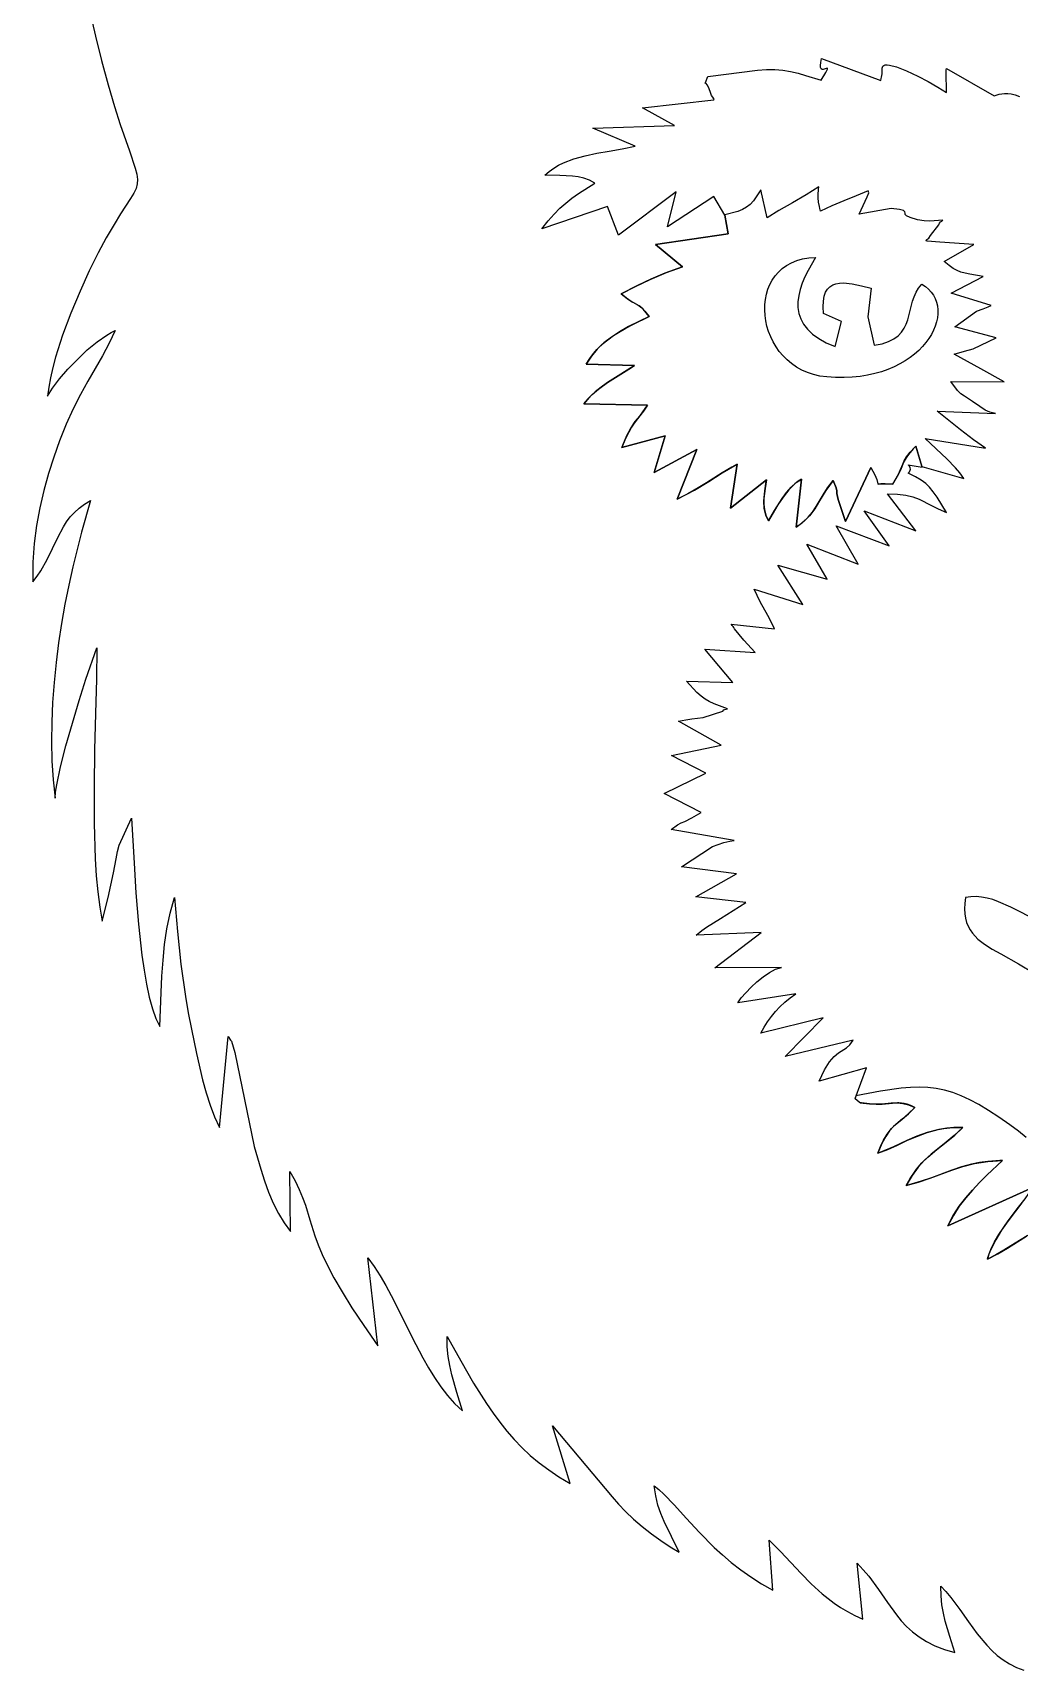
# Model space of a CAD drawing. Extents: x 0 to 206, y 0 to 153.
# Drawn here: x 125.9 to 165.8, y 0 to 66.2 of the extents above; entities that cross this region are included whole.
import ezdxf

# ---------------------------------------------------------------- set-up
doc = ezdxf.new("R2010")
doc.units = 0
doc.layers.add('Nível Padrão', color=18, linetype='CONTINUOUS')

msp = doc.modelspace()

# ---------------------------------------------------------------- linework, layer by layer
at = {"layer": 'Nível Padrão'}
for points in [[(128.247, 67.012), (128.468, 66.024), (128.715, 65.041), (128.983, 64.066), (129.243, 63.19), (129.474, 62.464), (129.842, 61.39), (130.077, 60.698), (130.142, 60.45), (130.169, 60.243), (130.159, 60.059), (130.109, 59.88), (130.018, 59.687), (129.885, 59.463), (129.489, 58.846), (129.224, 58.417), (128.911, 57.884), (128.584, 57.278), (128.223, 56.545), (127.848, 55.722), (127.483, 54.843), (127.148, 53.945), (126.865, 53.064), (126.75, 52.64), (126.655, 52.234), (126.585, 51.849), (126.541, 51.491), (126.739, 51.812), (127.019, 52.181), (127.359, 52.576), (127.741, 52.974), (128.142, 53.352), (128.544, 53.687), (128.926, 53.956), (129.103, 54.058), (129.267, 54.135), (129.021, 53.622), (128.751, 53.119), (128.167, 52.098), (127.867, 51.557), (127.571, 50.982), (127.285, 50.361), (127.017, 49.683), (126.788, 49.026), (126.576, 48.358), (126.386, 47.677), (126.224, 46.981), (126.093, 46.267), (125.999, 45.533), (125.947, 44.777), (125.941, 43.995), (126.115, 44.212), (126.268, 44.433), (126.525, 44.885), (126.743, 45.338), (126.95, 45.784), (127.177, 46.211), (127.308, 46.414), (127.454, 46.609), (127.62, 46.794), (127.81, 46.968), (128.027, 47.129), (128.275, 47.277), (127.902, 45.998), (127.552, 44.591), (127.391, 43.85), (127.241, 43.089), (127.105, 42.312), (126.985, 41.523), (126.883, 40.726), (126.801, 39.924), (126.741, 39.123), (126.705, 38.325), (126.696, 37.535), (126.715, 36.757), (126.764, 35.994), (126.845, 35.251), (126.865, 35.493), (126.91, 35.791), (127.063, 36.518), (127.28, 37.371), (127.539, 38.287), (127.817, 39.203), (128.09, 40.055), (128.531, 41.322), (128.513, 40.055), (128.477, 38.668), (128.44, 37.206), (128.415, 35.71), (128.418, 34.227), (128.464, 32.798), (128.507, 32.118), (128.566, 31.468), (128.643, 30.854), (128.741, 30.28), (128.986, 31.243), (129.203, 32.244), (129.308, 32.801), (129.367, 33.096), (129.432, 33.351), (129.93, 34.45), (130.032, 32.63), (130.107, 31.436), (130.208, 30.167), (130.347, 28.906), (130.433, 28.306), (130.532, 27.74), (130.645, 27.218), (130.772, 26.752), (130.916, 26.352), (131.077, 26.029), (131.124, 27.404), (131.155, 28.064), (131.199, 28.71), (131.265, 29.347), (131.359, 29.978), (131.489, 30.607), (131.661, 31.237), (131.78, 29.871), (131.922, 28.546), (132.104, 27.24), (132.216, 26.587), (132.343, 25.931), (132.549, 24.936), (132.794, 23.877), (132.937, 23.354), (133.097, 22.851), (133.277, 22.381), (133.479, 21.954), (133.831, 25.625), (133.929, 25.48), (133.958, 25.444), (134.095, 24.978), (134.875, 21.192), (135.143, 20.265), (135.295, 19.8), (135.462, 19.343), (135.648, 18.902), (135.856, 18.485), (136.087, 18.098), (136.345, 17.748), (136.317, 20.177), (136.531, 19.796), (136.701, 19.449), (136.835, 19.127), (136.945, 18.822), (137.129, 18.223), (137.33, 17.581), (137.462, 17.221), (137.628, 16.823), (137.837, 16.379), (138.099, 15.878), (138.425, 15.313), (138.823, 14.674), (139.305, 13.952), (139.878, 13.138), (139.473, 16.691), (139.726, 16.336), (139.965, 15.961), (140.193, 15.569), (140.412, 15.164), (140.836, 14.327), (141.255, 13.479), (141.689, 12.646), (141.918, 12.244), (142.159, 11.856), (142.413, 11.485), (142.683, 11.136), (142.973, 10.811), (143.283, 10.514), (143.064, 11.25), (142.858, 11.971), (142.774, 12.337), (142.71, 12.712), (142.672, 13.102), (142.666, 13.509), (143.217, 12.532), (143.739, 11.633), (144.257, 10.807), (144.521, 10.42), (144.794, 10.049), (145.078, 9.693), (145.376, 9.352), (145.691, 9.025), (146.026, 8.711), (146.385, 8.411), (146.771, 8.122), (147.185, 7.844), (147.633, 7.577), (146.927, 9.9), (149.326, 7.037), (149.581, 6.743), (149.874, 6.441), (150.199, 6.136), (150.549, 5.836), (150.915, 5.545), (151.291, 5.271), (151.669, 5.02), (152.042, 4.799), (151.724, 5.437), (151.425, 6.046), (151.294, 6.364), (151.18, 6.703), (151.088, 7.074), (151.023, 7.486), (151.22, 7.329), (151.423, 7.144), (151.853, 6.699), (152.325, 6.177), (152.855, 5.601), (153.455, 4.997), (153.786, 4.693), (154.14, 4.391), (154.519, 4.094), (154.924, 3.806), (155.357, 3.53), (155.821, 3.268), (155.674, 5.291), (156.128, 4.835), (156.549, 4.385), (156.957, 3.945), (157.37, 3.522), (157.807, 3.121), (158.287, 2.746), (158.549, 2.571), (158.829, 2.404), (159.129, 2.247), (159.452, 2.101), (159.223, 4.355), (159.47, 4.096), (159.692, 3.832), (160.083, 3.3), (160.441, 2.775), (160.805, 2.27), (161.003, 2.029), (161.219, 1.8), (161.457, 1.583), (161.723, 1.38), (162.022, 1.193), (162.36, 1.024), (162.741, 0.875), (163.17, 0.748), (162.962, 1.401), (162.776, 2.022), (162.701, 2.342), (162.644, 2.679), (162.608, 3.041), (162.599, 3.437), (162.804, 3.211), (162.998, 2.976), (163.363, 2.488), (163.713, 1.991), (164.069, 1.504), (164.451, 1.046), (164.658, 0.834), (164.879, 0.636), (165.117, 0.455), (165.374, 0.293), (165.652, 0.152), (165.955, 0.035)], [(150.143, 55.286), (149.912, 55.444), (149.692, 55.622), (150.274, 55.915), (150.86, 56.197), (151.43, 56.438), (151.529, 56.475), (152.174, 56.704), (151.084, 57.606), (154.013, 58.038), (153.879, 58.799), (153.433, 59.557), (151.56, 58.323), (151.912, 59.734), (149.591, 57.984), (149.149, 59.146), (146.486, 58.249), (146.749, 58.571), (146.992, 58.842), (147.224, 59.076), (147.458, 59.284), (147.705, 59.478), (147.976, 59.668), (148.637, 60.089), (148.41, 60.205), (148.186, 60.286), (147.959, 60.339), (147.726, 60.369), (147.214, 60.393), (146.61, 60.413), (146.786, 60.563), (146.97, 60.695), (147.163, 60.81), (147.364, 60.911), (147.789, 61.074), (148.241, 61.198), (148.717, 61.296), (149.214, 61.383), (149.729, 61.472), (150.259, 61.577), (148.557, 62.312), (151.851, 62.414), (150.554, 63.132), (153.43, 63.453), (153.444, 63.478), (153.442, 63.499), (153.389, 63.562), (153.348, 63.635), (153.288, 63.796), (153.226, 63.961), (153.171, 64.061), (153.124, 64.11), (153.085, 64.121), (153.086, 64.121), (153.102, 64.156), (153.196, 64.396), (155.192, 64.652), (155.557, 64.684), (155.898, 64.682), (156.221, 64.652), (156.531, 64.598), (156.834, 64.525), (157.137, 64.44), (157.765, 64.249), (157.952, 64.553), (158.021, 64.696), (158.021, 64.723), (158.005, 64.729), (157.935, 64.707), (157.846, 64.682), (157.804, 64.685), (157.769, 64.707), (157.746, 64.755), (157.739, 64.836), (157.75, 64.957), (157.786, 65.123), (160.174, 64.236), (160.194, 64.312), (160.203, 64.371), (160.234, 64.499), (160.236, 64.559), (160.225, 64.644), (160.226, 64.736), (160.26, 64.815), (160.298, 64.844), (160.353, 64.862), (160.428, 64.868), (160.527, 64.859), (160.807, 64.787), (161.214, 64.626), (161.669, 64.412), (162.088, 64.191), (162.472, 63.968), (162.823, 63.748), (162.819, 64.59), (162.815, 64.658), (162.823, 64.713), (164.75, 63.62), (164.952, 63.684), (165.166, 63.713), (165.298, 63.712), (165.445, 63.695), (165.606, 63.657), (165.781, 63.594)], [(148.287, 52.784), (148.425, 53.006), (148.579, 53.214), (148.714, 53.369), (148.929, 53.582), (149.154, 53.766), (149.389, 53.935), (149.584, 54.061), (149.887, 54.237), (150.195, 54.4), (150.819, 54.708), (150.581, 54.997)], [(150.164, 55.274), (150.143, 55.286)], [(150.202, 55.252), (150.164, 55.274)], [(150.422, 55.138), (150.321, 55.194), (150.202, 55.252)], [(150.428, 55.134), (150.422, 55.138)], [(150.579, 54.999), (150.472, 55.101), (150.428, 55.134)], [(150.581, 54.997), (150.579, 54.999)], [(151.949, 47.324), (152.755, 49.332), (151.023, 48.404), (151.473, 49.881), (149.728, 49.408), (149.929, 49.894), (150.058, 50.146), (150.209, 50.382), (150.266, 50.459), (150.447, 50.683), (150.761, 51.125), (148.182, 51.176), (148.358, 51.383), (148.522, 51.55), (148.784, 51.775), (149.144, 52.035), (150.111, 52.649), (150.227, 52.728), (148.28, 52.773)], [(148.28, 52.773), (148.28, 52.773), (148.287, 52.784)], [(159.319, 22.968), (159.267, 23.022), (159.135, 23.126), (159.599, 24.359), (157.686, 23.818), (157.904, 24.281), (158.107, 24.606), (158.296, 24.825), (158.472, 24.97), (158.786, 25.173), (158.926, 25.296), (159.055, 25.476), (156.322, 24.822), (157.853, 26.379), (155.336, 25.759), (155.463, 26), (155.603, 26.226), (155.757, 26.438), (155.924, 26.639), (156.106, 26.829), (156.304, 27.01), (156.518, 27.184), (156.748, 27.352), (154.402, 26.992), (154.542, 27.184), (154.723, 27.397), (154.937, 27.62), (155.173, 27.839), (155.424, 28.042), (155.678, 28.214), (155.928, 28.344), (156.163, 28.418), (153.478, 28.405), (155.349, 29.833), (152.726, 29.714), (152.953, 29.909), (153.136, 30.048), (153.707, 30.389), (154.727, 31.046), (152.704, 31.269), (154.349, 32.195), (152.135, 32.475), (153.382, 33.304), (153.845, 33.457), (154.085, 33.515), (154.256, 33.538), (151.717, 33.991), (151.972, 34.178), (152.111, 34.252), (152.262, 34.314), (152.554, 34.462), (152.927, 34.673), (151.431, 35.443), (153.115, 36.265), (151.723, 36.975), (153.73, 37.387), (152.013, 38.356), (152.305, 38.416), (152.553, 38.451), (153.001, 38.517), (153.797, 38.768), (153.833, 38.816), (153.884, 38.834), (153.939, 38.842), (153.989, 38.862), (153.447, 39.068), (153.251, 39.156), (153.082, 39.251), (152.923, 39.367), (152.756, 39.517), (152.33, 39.973), (154.197, 39.928), (153.07, 41.272), (155.104, 41.137), (154.647, 41.631), (154.268, 42.087), (154.245, 42.147), (154.211, 42.19), (154.174, 42.23), (154.14, 42.283), (155.879, 42.092), (155.669, 42.538), (155.496, 42.845), (155.312, 43.178), (155.07, 43.698), (157.025, 43.073), (156.015, 44.665), (158.014, 44.094), (157.194, 45.515), (159.268, 44.706), (158.371, 46.252), (160.509, 45.444), (159.508, 46.856), (161.587, 46.055), (160.443, 47.541), (160.85, 47.535), (161.186, 47.493), (161.47, 47.422), (161.724, 47.325), (162.217, 47.075), (162.495, 46.933), (162.822, 46.785), (162.445, 47.403), (162.294, 47.627), (162.148, 47.809), (161.99, 47.963), (161.804, 48.1), (161.575, 48.232), (161.287, 48.373), (161.337, 48.437), (161.364, 48.495), (161.372, 48.545), (161.367, 48.588), (161.332, 48.654), (161.295, 48.694), (161.292, 48.71), (161.359, 48.703), (161.843, 48.626), (161.587, 49.47), (161.485, 49.361), (161.289, 49.131), (161.196, 49.002), (161.119, 48.868), (161.062, 48.742), (160.98, 48.527), (160.882, 48.32), (160.655, 47.928), (160.358, 47.949), (160.181, 47.946), (160.091, 47.94), (160.055, 47.953)], [(154.111, 46.96), (154.375, 48.74), (154.168, 48.622), (153.775, 48.39), (153.137, 47.989), (152.804, 47.785), (152.385, 47.548), (151.958, 47.328)], [(159.778, 48.605), (159.778, 48.605), (158.754, 46.43), (158.457, 47.309), (158.4, 47.562), (158.402, 47.665), (158.38, 47.781), (158.247, 48.075), (157.959, 47.679), (157.702, 47.259), (157.51, 46.942), (157.294, 46.65), (157.1, 46.455), (156.902, 46.291), (156.753, 46.191), (156.971, 48.134), (156.834, 48.051), (156.705, 47.952), (156.458, 47.706), (156.229, 47.415), (156.023, 47.105), (155.646, 46.455), (155.646, 46.456)], [(155.646, 46.456), (155.539, 46.68), (155.469, 46.962), (155.454, 47.244), (155.475, 47.526), (155.493, 47.662), (155.551, 48.061), (155.556, 48.115), (154.111, 46.96), (154.111, 46.96)], [(151.958, 47.328), (151.949, 47.324), (151.949, 47.324)], [(166.512, 30.297), (165.422, 30.855), (164.933, 31.071), (164.698, 31.154), (164.47, 31.218), (164.247, 31.261), (164.028, 31.28), (163.813, 31.272), (163.6, 31.236), (163.57, 31.001), (163.56, 30.785), (163.569, 30.586), (163.597, 30.403), (163.642, 30.234), (163.704, 30.079), (163.782, 29.936), (163.873, 29.804), (163.979, 29.681), (164.097, 29.565), (164.368, 29.353), (164.677, 29.157), (165.018, 28.964), (165.74, 28.56), (166.367, 28.188)], [(166.051, 21.549), (165.733, 21.803), (165.391, 22.058), (164.941, 22.372), (164.524, 22.645), (164.135, 22.879), (163.767, 23.075), (163.417, 23.236), (163.079, 23.364), (162.747, 23.46), (162.416, 23.526), (162.081, 23.565), (161.737, 23.579), (161.377, 23.568), (160.998, 23.536), (160.158, 23.414), (159.173, 23.228), (159.135, 23.126), (159.298, 22.992), (159.34, 22.949), (159.715, 22.911), (159.988, 22.89), (160.228, 22.896), (160.649, 22.938), (160.852, 22.946), (161.063, 22.928), (161.294, 22.87), (161.555, 22.758), (161.287, 22.502), (161.058, 22.306), (160.686, 21.989), (160.527, 21.816), (160.374, 21.596), (160.221, 21.304), (160.058, 20.913), (160.456, 21.068), (160.844, 21.242), (161.231, 21.422), (161.628, 21.595), (162.044, 21.748), (162.487, 21.867), (162.722, 21.911), (162.967, 21.941), (163.224, 21.956), (163.494, 21.955), (163.139, 21.632), (162.809, 21.359), (162.215, 20.882), (161.943, 20.635), (161.686, 20.355), (161.438, 20.02), (161.199, 19.61), (161.702, 19.748), (162.164, 19.905), (163.038, 20.23), (163.486, 20.376), (163.965, 20.498), (164.492, 20.583), (165.085, 20.622), (164.461, 20.022), (164.163, 19.729), (163.876, 19.429), (163.603, 19.113), (163.345, 18.772), (163.105, 18.397), (162.883, 17.979), (166.334, 19.549)], [(159.324, 22.962), (159.319, 22.968)], [(159.325, 22.962), (159.324, 22.962)], [(160.852, 22.946), (160.598, 22.933), (160.338, 22.906), (160.051, 22.889), (159.715, 22.911), (159.391, 22.943), (159.346, 22.947), (159.325, 22.962)], [(162.883, 17.979), (162.883, 17.979), (163.104, 18.397), (163.345, 18.772), (163.603, 19.113), (163.876, 19.429), (164.163, 19.729), (164.461, 20.022), (165.085, 20.621), (164.982, 20.618), (164.492, 20.583), (164.166, 20.536), (163.841, 20.47), (163.436, 20.361), (163.038, 20.229), (162.222, 19.927), (161.81, 19.783), (161.404, 19.662), (161.199, 19.61), (161.355, 19.889), (161.53, 20.153), (161.615, 20.267), (161.836, 20.526), (162.077, 20.761), (162.439, 21.066), (162.81, 21.359), (163.158, 21.648), (163.494, 21.955), (163.403, 21.957), (163.124, 21.952), (162.843, 21.928), (162.521, 21.874), (162.044, 21.748), (161.633, 21.597), (161.231, 21.422), (160.689, 21.171), (160.142, 20.943), (160.058, 20.913), (160.167, 21.183), (160.29, 21.444), (160.434, 21.689), (160.605, 21.907), (160.772, 22.068), (160.956, 22.226), (161.289, 22.499), (161.555, 22.758), (161.388, 22.835), (161.234, 22.889)], [(160.903, 22.944), (160.852, 22.946)], [(160.852, 22.946), (160.852, 22.946)], [(160.956, 22.941), (160.903, 22.944)], [(160.903, 22.944), (160.903, 22.944)], [(161.009, 22.936), (160.956, 22.941)], [(160.956, 22.941), (160.956, 22.941)], [(161.063, 22.928), (161.009, 22.936)], [(161.009, 22.936), (161.009, 22.936)], [(161.009, 22.936), (161.009, 22.936)], [(161.119, 22.918), (161.063, 22.928)], [(161.063, 22.928), (161.063, 22.928)], [(161.063, 22.928), (161.063, 22.928)], [(161.176, 22.905), (161.119, 22.918)], [(161.119, 22.918), (161.119, 22.918)], [(161.119, 22.918), (161.119, 22.918)], [(161.234, 22.889), (161.176, 22.905)], [(161.176, 22.905), (161.176, 22.905)], [(167.107, 18.037), (166.748, 17.912), (166.411, 17.756), (166.088, 17.578), (165.774, 17.386), (165.146, 16.993), (164.821, 16.806), (164.479, 16.638), (164.497, 16.703), (164.616, 17.029), (164.768, 17.337), (164.94, 17.632), (165.324, 18.189), (165.739, 18.734), (166.004, 19.079), (166.302, 19.5), (166.334, 19.55), (162.883, 17.979)], [(165.875, 18.911), (165.324, 18.189), (165.055, 17.809), (164.814, 17.421), (164.616, 17.029), (164.539, 16.833), (164.479, 16.638), (164.897, 16.848), (165.293, 17.082), (166.063, 17.564)]]:
    msp.add_lwpolyline(points, dxfattribs=at)
for points in [[(150.227, 52.728), (149.677, 52.371), (149.144, 52.035), (148.888, 51.855), (148.641, 51.657), (148.405, 51.434), (148.182, 51.176), (150.761, 51.125), (150.594, 50.878), (150.453, 50.692), (150.221, 50.399), (150.113, 50.241), (150.001, 50.04), (149.875, 49.771), (149.728, 49.408), (151.473, 49.881), (151.023, 48.404), (152.755, 49.332), (151.949, 47.324), (152.651, 47.696), (153.23, 48.047), (153.775, 48.39), (154.375, 48.74), (154.111, 46.96), (155.556, 48.115), (155.509, 47.76), (155.458, 47.349), (155.454, 47.13), (155.478, 46.906), (155.539, 46.68), (155.646, 46.456), (155.884, 46.875), (156.19, 47.359), (156.365, 47.595), (156.554, 47.811), (156.757, 47.994), (156.971, 48.134), (156.754, 46.191), (157.031, 46.394), (157.247, 46.599), (157.418, 46.808), (157.564, 47.027), (157.849, 47.508), (158.025, 47.779), (158.247, 48.075), (158.379, 47.781), (158.402, 47.665), (158.4, 47.562), (158.457, 47.309), (158.754, 46.43), (159.778, 48.605), (159.934, 48.31), (160.01, 48.117), (160.055, 47.953), (160.091, 47.94), (160.181, 47.946), (160.358, 47.949), (160.656, 47.928), (160.827, 48.212), (160.937, 48.429), (161.062, 48.742), (161.125, 48.88), (161.218, 49.034), (161.364, 49.224), (161.587, 49.471), (161.835, 48.651), (163.526, 48.165), (163.36, 48.387), (163.193, 48.588), (162.84, 48.959), (161.966, 49.783), (164.401, 49.385), (163.917, 49.723), (163.387, 50.13), (162.452, 50.886), (164.811, 50.784), (164.577, 50.837), (164.385, 50.926), (164.173, 51.067), (163.883, 51.275), (163.55, 51.492), (163.403, 51.579), (163.275, 51.718), (162.999, 52.086), (165.161, 52.068), (164.219, 52.592), (163.142, 53.186), (163.552, 53.304), (163.903, 53.405), (164.829, 53.848), (163.16, 54.292), (164.04, 54.923), (164.315, 55.016), (164.513, 55.089), (164.635, 55.149), (163.018, 55.643), (164.305, 56.323), (163.776, 56.413), (163.581, 56.452), (163.412, 56.499), (163.257, 56.561), (163.102, 56.648), (162.933, 56.768), (162.737, 56.93), (163.931, 57.615), (162.554, 57.703), (162.042, 57.745), (162.007, 57.756), (161.998, 57.77), (162.035, 57.81), (162.109, 57.874), (162.176, 57.97), (162.52, 58.41), (162.548, 58.479), (162.592, 58.521), (162.642, 58.553), (162.686, 58.592), (162.154, 58.553), (161.933, 58.562), (161.655, 58.612), (161.355, 58.696), (161.207, 58.767), (161.158, 58.829), (161.157, 58.884), (161.152, 58.933), (161.092, 58.98), (160.925, 59.025), (160.6, 59.072), (159.299, 58.839), (159.62, 59.536), (159.699, 59.703), (159.67, 59.781), (159.184, 59.572), (158.688, 59.372), (158.203, 59.171), (157.747, 58.962), (157.716, 59.061), (157.703, 59.146), (157.667, 59.322), (157.645, 59.498), (157.647, 59.627), (157.657, 59.838), (157.676, 59.943), (157.16, 59.621), (156.605, 59.299), (156.062, 58.986), (155.584, 58.692), (155.333, 59.817), (155.175, 59.572), (155.034, 59.38), (154.897, 59.231), (154.754, 59.115), (154.591, 59.025), (154.398, 58.949), (153.875, 58.807), (153.879, 58.799), (154.013, 58.038), (151.084, 57.606), (152.174, 56.705), (151.455, 56.448), (150.893, 56.213), (150.352, 55.953), (149.692, 55.622), (149.935, 55.425), (150.111, 55.304), (150.337, 55.186), (150.426, 55.136), (150.523, 55.057), (150.647, 54.923), (150.819, 54.708), (149.994, 54.295), (149.63, 54.089), (149.299, 53.875), (148.999, 53.643), (148.73, 53.387), (148.491, 53.1), (148.28, 52.773), (150.227, 52.728)], [(157.991, 52.262), (157.717, 52.299), (157.458, 52.359), (157.214, 52.441), (156.986, 52.543), (156.773, 52.663), (156.575, 52.8), (156.394, 52.953), (156.228, 53.119), (156.079, 53.297), (155.946, 53.486), (155.829, 53.684), (155.73, 53.889), (155.647, 54.099), (155.581, 54.314), (155.533, 54.532), (155.502, 54.75), (155.489, 54.968), (155.494, 55.184), (155.517, 55.396), (155.558, 55.603), (155.618, 55.803), (155.696, 55.994), (155.793, 56.175), (155.91, 56.345), (156.045, 56.501), (156.2, 56.643), (156.374, 56.768), (156.568, 56.875), (156.782, 56.963), (157.016, 57.03), (157.27, 57.073), (157.545, 57.093), (157.241, 56.568), (157.113, 56.308), (157.006, 56.05), (156.921, 55.796), (156.862, 55.546), (156.832, 55.301), (156.833, 55.062), (156.869, 54.831), (156.943, 54.608), (157.056, 54.393), (157.213, 54.189), (157.416, 53.995), (157.668, 53.813), (157.972, 53.644), (158.331, 53.488), (158.589, 54.501), (157.864, 54.827), (157.849, 55.097), (157.859, 55.328), (157.893, 55.523), (157.949, 55.682), (158.026, 55.81), (158.123, 55.908), (158.237, 55.98), (158.367, 56.027), (158.511, 56.053), (158.668, 56.059), (159.015, 56.026), (159.394, 55.947), (159.792, 55.844), (159.647, 54.686), (159.91, 53.542), (160.226, 53.606), (160.488, 53.693), (160.703, 53.801), (160.876, 53.928), (161.013, 54.071), (161.121, 54.228), (161.204, 54.396), (161.268, 54.573), (161.367, 54.944), (161.462, 55.32), (161.524, 55.504), (161.602, 55.682), (161.703, 55.852), (161.833, 56.012), (161.979, 55.917), (162.107, 55.81), (162.215, 55.693), (162.305, 55.565), (162.376, 55.429), (162.429, 55.285), (162.464, 55.135), (162.481, 54.978), (162.48, 54.818), (162.462, 54.653), (162.426, 54.487), (162.373, 54.318), (162.304, 54.15), (162.217, 53.982), (162.114, 53.816), (161.994, 53.652), (161.858, 53.492), (161.706, 53.338), (161.538, 53.189), (161.355, 53.046), (161.155, 52.912), (160.941, 52.787), (160.711, 52.672), (160.466, 52.568), (160.207, 52.476), (159.933, 52.398), (159.644, 52.333), (159.341, 52.284), (159.024, 52.251), (158.693, 52.236), (158.349, 52.239), (157.991, 52.262)]]:
    msp.add_lwpolyline(points, close=True, dxfattribs=at)

doc.saveas('drawing.dxf')
